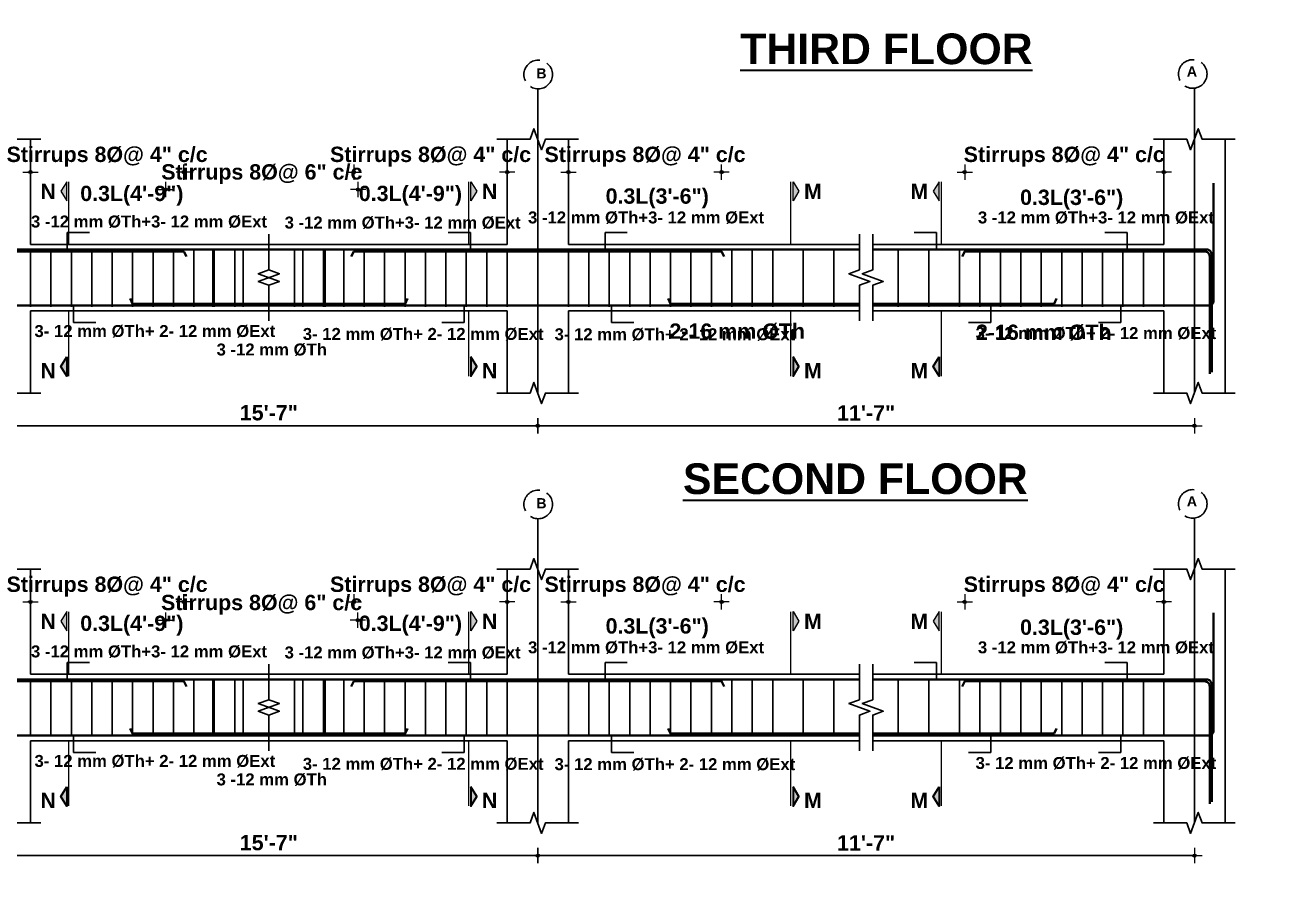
# Model space of a CAD drawing. Header units: inches. Extents: x -12071822 to 12321209, y -1222525 to 1319227.
# Drawn here: x 129386.1 to 129872.3, y 49576 to 49908.1 of the extents above; entities that cross this region are included whole.
import ezdxf
from ezdxf.enums import TextEntityAlignment as Align

# ---------------------------------------------------------------- set-up
doc = ezdxf.new("R2010")
doc.units = ezdxf.units.IN
doc.header["$MEASUREMENT"] = 0
doc.header["$PDMODE"] = 35
doc.linetypes.add('ACAD_ISO02W100', pattern=[15, 12, -3])
for name, color, linetype, lineweight in [('BAR', 5, 'Continuous', 40), ('Dimension', 130, 'Continuous', 9), ('Hatch', 9, 'Continuous', 9), ('HATCH1', 4, 'ACAD_ISO02W100', 13), ('TEXT', 255, 'Continuous', 35), ('Windows', 151, 'Continuous', 15)]:
    doc.layers.add(name, color=color, linetype=linetype, lineweight=lineweight)
doc.layers.add('STIRRUP', color=10, linetype='Continuous')
doc.styles.add('1.8 str', font='times.ttf', dxfattribs={"width": 0.8, "height": 6})
doc.styles.add('STYLE1', font='arialbd.ttf')
doc.dimstyles.new('1.4', dxfattribs={"dimscale": 0, "dimtxt": 6, "dimasz": 0.5, "dimexe": 2, "dimexo": 9, "dimgap": 2, "dimtad": 1, "dimdec": 0, "dimlfac": 0.5, "dimzin": 3, "dimdsep": 46, "dimlunit": 4, "dimtxsty": '1.8 str', "dimblk": 'DIM', "dimcen": 3, "dimdle": 3, "dimse1": 1, "dimse2": 1, "dimclrd": 256, "dimclre": 256, "dimclrt": 7, "dimadec": 1, "dimazin": 2, "dimtfac": 1, "dimtdec": 0, "dimtix": 1, "dimtofl": 0, "dimtmove": 2, "dimatfit": 3, "dimldrblk": 'ARROW', "dimfxl": 2, "dimfrac": 2, "dimtolj": 2, "dimtzin": 0, "dimarcsym": 0})

# ---------------------------------------------------------------- blocks, each defined once
blk = doc.blocks.new('DIM')
at = {"layer": 'Dimension'}
h = blk.add_hatch(color=256, dxfattribs=at)
h.paths.add_polyline_path([(0, 1.28), (0, 0), (1.28, 0, 0.414214)])
h.paths.add_polyline_path([(1.28, 0), (0, 0), (0, -1.28, 0.414214)])
h.paths.add_polyline_path([(0, 0), (-1.28, 0, 0.414214), (0, -1.28)])
h.paths.add_polyline_path([(0, 1.28, 0.414214), (-1.28, 0), (0, 0)])
for p, q in [((-6, 0), (6, 0)), ((0, 6), (0, -6))]:
    blk.add_line(p, q, dxfattribs=at)
blk.add_circle((0, 0), 1.28, dxfattribs=at)
blk = doc.blocks.new('*D2318')
at = {"layer": 'Defpoints', "color": 0, "ltscale": 10, "transparency": 16777216}
for p in [(129388.29, 49850.44), (129388.29, 49836.9), (129448.29, 49819.39)]:
    blk.add_point(p, dxfattribs=at)
at = {"layer": 'Dimension', "lineweight": -2, "ltscale": 10, "transparency": 16777216}
for p, q in [((129387.79, 49850.44), (129387.29, 49850.44)), ((129448.79, 49850.44), (129449.29, 49850.44))]:
    blk.add_line(p, q, dxfattribs=at)
at = {"layer": 'Dimension', "lineweight": -2, "ltscale": 10, "transparency": 16777216, "xscale": 0.5, "yscale": 0.5, "zscale": 0.5}
blk.add_blockref('DIM', (129388.29, 49850.44), dxfattribs=at)
at = {"layer": 'Dimension', "lineweight": -2, "ltscale": 10, "transparency": 16777216, "xscale": 0.5, "yscale": 0.5, "zscale": 0.5, "rotation": 180}
blk.add_blockref('DIM', (129448.29, 49850.44), dxfattribs=at)
at = {"layer": 'Dimension', "color": 7, "ltscale": 10, "transparency": 16777216, "insert": (129418.29, 49856.47), "char_height": 6, "attachment_point": 5, "style": 'STYLE1'}
blk.add_mtext('\\A2;Stirrups 8%%C@ 4" c/c', dxfattribs=at)
blk = doc.blocks.new('ARROW')
at = {"layer": 'Hatch'}
h = blk.add_hatch(color=256, dxfattribs=at)
h.dxf.hatch_style = 1
h.paths.add_polyline_path([(12191115.76, -1270860.08), (12191485.38, -1270660.08), (12191115.76, -1270660.08)])
for p, q in [((12191115.76, -1270860.08), (12191115.76, -1270060.08)), ((12191015.76, -1270160.08), (12196382.95, -1270160.08)), ((12191485.38, -1270660.08), (12190746.15, -1270660.08)), ((12190746.15, -1270660.08), (12191115.76, -1270860.08)), ((12191485.38, -1270660.08), (12191115.76, -1270860.08))]:
    blk.add_line(p, q, dxfattribs=at)
blk = doc.blocks.new('*D2322')
at = {"layer": 'Defpoints', "color": 0, "ltscale": 10, "transparency": 16777216}
for p in [(129754.21, 49850.44), (129832.21, 49838.46), (129754.21, 49833.9)]:
    blk.add_point(p, dxfattribs=at)
at = {"layer": 'Dimension', "lineweight": -2, "ltscale": 10, "transparency": 16777216}
for p, q in [((129753.71, 49850.44), (129753.21, 49850.44)), ((129832.71, 49850.44), (129833.21, 49850.44))]:
    blk.add_line(p, q, dxfattribs=at)
at = {"layer": 'Dimension', "lineweight": -2, "ltscale": 10, "transparency": 16777216, "xscale": 0.5, "yscale": 0.5, "zscale": 0.5}
blk.add_blockref('DIM', (129754.21, 49850.44), dxfattribs=at)
at = {"layer": 'Dimension', "lineweight": -2, "ltscale": 10, "transparency": 16777216, "xscale": 0.5, "yscale": 0.5, "zscale": 0.5, "rotation": 180}
blk.add_blockref('DIM', (129832.21, 49850.44), dxfattribs=at)
at = {"layer": 'Dimension', "color": 7, "ltscale": 10, "transparency": 16777216, "insert": (129793.21, 49856.47), "char_height": 6, "attachment_point": 5, "style": 'STYLE1'}
blk.add_mtext('\\A2;Stirrups 8%%C@ 4" c/c', dxfattribs=at)
blk = doc.blocks.new('*D2323')
at = {"layer": 'Defpoints', "color": 0, "ltscale": 10, "transparency": 16777216}
for p in [(129516.58, 49843.59), (129441.23, 49827.04), (129516.58, 49812.53)]:
    blk.add_point(p, dxfattribs=at)
at = {"layer": 'Dimension', "lineweight": -2, "ltscale": 10, "transparency": 16777216}
for p, q in [((129440.73, 49843.59), (129440.23, 49843.59)), ((129517.08, 49843.59), (129517.58, 49843.59))]:
    blk.add_line(p, q, dxfattribs=at)
at = {"layer": 'Dimension', "lineweight": -2, "ltscale": 10, "transparency": 16777216, "xscale": 0.5, "yscale": 0.5, "zscale": 0.5}
blk.add_blockref('DIM', (129441.23, 49843.59), dxfattribs=at)
at = {"layer": 'Dimension', "lineweight": -2, "ltscale": 10, "transparency": 16777216, "xscale": 0.5, "yscale": 0.5, "zscale": 0.5, "rotation": 180}
blk.add_blockref('DIM', (129516.58, 49843.59), dxfattribs=at)
at = {"layer": 'Dimension', "color": 7, "ltscale": 10, "transparency": 16777216, "insert": (129478.9, 49849.61), "char_height": 6, "attachment_point": 5, "style": 'STYLE1'}
blk.add_mtext('\\A2;Stirrups 8%%C@ 6" c/c', dxfattribs=at)
blk = doc.blocks.new('*D2324')
at = {"layer": 'Defpoints', "color": 0, "ltscale": 10, "transparency": 16777216}
for p in [(129575, 49850.44), (129575, 49836.9), (129515, 49819.39)]:
    blk.add_point(p, dxfattribs=at)
at = {"layer": 'Dimension', "lineweight": -2, "ltscale": 10, "transparency": 16777216}
for p, q in [((129514.5, 49850.44), (129514, 49850.44)), ((129575.5, 49850.44), (129576, 49850.44))]:
    blk.add_line(p, q, dxfattribs=at)
at = {"layer": 'Dimension', "lineweight": -2, "ltscale": 10, "transparency": 16777216, "xscale": 0.5, "yscale": 0.5, "zscale": 0.5}
blk.add_blockref('DIM', (129515, 49850.44), dxfattribs=at)
at = {"layer": 'Dimension', "lineweight": -2, "ltscale": 10, "transparency": 16777216, "xscale": 0.5, "yscale": 0.5, "zscale": 0.5, "rotation": 180}
blk.add_blockref('DIM', (129575, 49850.44), dxfattribs=at)
at = {"layer": 'Dimension', "color": 7, "ltscale": 10, "transparency": 16777216, "insert": (129545, 49856.47), "char_height": 6, "attachment_point": 5, "style": 'STYLE1'}
blk.add_mtext('\\A2;Stirrups 8%%C@ 4" c/c', dxfattribs=at)
blk = doc.blocks.new('*D2325')
at = {"layer": 'Defpoints', "color": 0, "ltscale": 10, "transparency": 16777216}
for p in [(129599, 49850.44), (129599, 49836.9), (129659, 49819.39)]:
    blk.add_point(p, dxfattribs=at)
at = {"layer": 'Dimension', "lineweight": -2, "ltscale": 10, "transparency": 16777216}
for p, q in [((129598.5, 49850.44), (129598, 49850.44)), ((129659.5, 49850.44), (129660, 49850.44))]:
    blk.add_line(p, q, dxfattribs=at)
at = {"layer": 'Dimension', "lineweight": -2, "ltscale": 10, "transparency": 16777216, "xscale": 0.5, "yscale": 0.5, "zscale": 0.5}
blk.add_blockref('DIM', (129599, 49850.44), dxfattribs=at)
at = {"layer": 'Dimension', "lineweight": -2, "ltscale": 10, "transparency": 16777216, "xscale": 0.5, "yscale": 0.5, "zscale": 0.5, "rotation": 180}
blk.add_blockref('DIM', (129659, 49850.44), dxfattribs=at)
at = {"layer": 'Dimension', "color": 7, "ltscale": 10, "transparency": 16777216, "insert": (129629, 49856.47), "char_height": 6, "attachment_point": 5, "style": 'STYLE1'}
blk.add_mtext('\\A2;Stirrups 8%%C@ 4" c/c', dxfattribs=at)
blk = doc.blocks.new('*D2363')
at = {"layer": 'Defpoints', "color": 0, "ltscale": 10, "transparency": 16777216}
for p in [(129388.29, 49682.15), (129388.29, 49668.61), (129448.29, 49651.09)]:
    blk.add_point(p, dxfattribs=at)
at = {"layer": 'Dimension', "lineweight": -2, "ltscale": 10, "transparency": 16777216}
for p, q in [((129387.79, 49682.15), (129387.29, 49682.15)), ((129448.79, 49682.15), (129449.29, 49682.15))]:
    blk.add_line(p, q, dxfattribs=at)
at = {"layer": 'Dimension', "lineweight": -2, "ltscale": 10, "transparency": 16777216, "xscale": 0.5, "yscale": 0.5, "zscale": 0.5}
blk.add_blockref('DIM', (129388.29, 49682.15), dxfattribs=at)
at = {"layer": 'Dimension', "lineweight": -2, "ltscale": 10, "transparency": 16777216, "xscale": 0.5, "yscale": 0.5, "zscale": 0.5, "rotation": 180}
blk.add_blockref('DIM', (129448.29, 49682.15), dxfattribs=at)
at = {"layer": 'Dimension', "color": 7, "ltscale": 10, "transparency": 16777216, "insert": (129418.29, 49688.17), "char_height": 6, "attachment_point": 5, "style": 'STYLE1'}
blk.add_mtext('\\A2;Stirrups 8%%C@ 4" c/c', dxfattribs=at)
blk = doc.blocks.new('*D2367')
at = {"layer": 'Defpoints', "color": 0, "ltscale": 10, "transparency": 16777216}
for p in [(129754.21, 49682.15), (129832.21, 49670.17), (129754.21, 49665.61)]:
    blk.add_point(p, dxfattribs=at)
at = {"layer": 'Dimension', "lineweight": -2, "ltscale": 10, "transparency": 16777216}
for p, q in [((129753.71, 49682.15), (129753.21, 49682.15)), ((129832.71, 49682.15), (129833.21, 49682.15))]:
    blk.add_line(p, q, dxfattribs=at)
at = {"layer": 'Dimension', "lineweight": -2, "ltscale": 10, "transparency": 16777216, "xscale": 0.5, "yscale": 0.5, "zscale": 0.5}
blk.add_blockref('DIM', (129754.21, 49682.15), dxfattribs=at)
at = {"layer": 'Dimension', "lineweight": -2, "ltscale": 10, "transparency": 16777216, "xscale": 0.5, "yscale": 0.5, "zscale": 0.5, "rotation": 180}
blk.add_blockref('DIM', (129832.21, 49682.15), dxfattribs=at)
at = {"layer": 'Dimension', "color": 7, "ltscale": 10, "transparency": 16777216, "insert": (129793.21, 49688.17), "char_height": 6, "attachment_point": 5, "style": 'STYLE1'}
blk.add_mtext('\\A2;Stirrups 8%%C@ 4" c/c', dxfattribs=at)
blk = doc.blocks.new('*D2368')
at = {"layer": 'Defpoints', "color": 0, "ltscale": 10, "transparency": 16777216}
for p in [(129516.48, 49675.02), (129441.13, 49658.47), (129516.48, 49643.96)]:
    blk.add_point(p, dxfattribs=at)
at = {"layer": 'Dimension', "lineweight": -2, "ltscale": 10, "transparency": 16777216}
for p, q in [((129440.63, 49675.02), (129440.13, 49675.02)), ((129516.98, 49675.02), (129517.48, 49675.02))]:
    blk.add_line(p, q, dxfattribs=at)
at = {"layer": 'Dimension', "lineweight": -2, "ltscale": 10, "transparency": 16777216, "xscale": 0.5, "yscale": 0.5, "zscale": 0.5}
blk.add_blockref('DIM', (129441.13, 49675.02), dxfattribs=at)
at = {"layer": 'Dimension', "lineweight": -2, "ltscale": 10, "transparency": 16777216, "xscale": 0.5, "yscale": 0.5, "zscale": 0.5, "rotation": 180}
blk.add_blockref('DIM', (129516.48, 49675.02), dxfattribs=at)
at = {"layer": 'Dimension', "color": 7, "ltscale": 10, "transparency": 16777216, "insert": (129478.81, 49681.04), "char_height": 6, "attachment_point": 5, "style": 'STYLE1'}
blk.add_mtext('\\A2;Stirrups 8%%C@ 6" c/c', dxfattribs=at)
blk = doc.blocks.new('*D2369')
at = {"layer": 'Defpoints', "color": 0, "ltscale": 10, "transparency": 16777216}
for p in [(129575, 49682.15), (129575, 49668.61), (129515, 49651.09)]:
    blk.add_point(p, dxfattribs=at)
at = {"layer": 'Dimension', "lineweight": -2, "ltscale": 10, "transparency": 16777216}
for p, q in [((129514.5, 49682.15), (129514, 49682.15)), ((129575.5, 49682.15), (129576, 49682.15))]:
    blk.add_line(p, q, dxfattribs=at)
at = {"layer": 'Dimension', "lineweight": -2, "ltscale": 10, "transparency": 16777216, "xscale": 0.5, "yscale": 0.5, "zscale": 0.5}
blk.add_blockref('DIM', (129515, 49682.15), dxfattribs=at)
at = {"layer": 'Dimension', "lineweight": -2, "ltscale": 10, "transparency": 16777216, "xscale": 0.5, "yscale": 0.5, "zscale": 0.5, "rotation": 180}
blk.add_blockref('DIM', (129575, 49682.15), dxfattribs=at)
at = {"layer": 'Dimension', "color": 7, "ltscale": 10, "transparency": 16777216, "insert": (129545, 49688.17), "char_height": 6, "attachment_point": 5, "style": 'STYLE1'}
blk.add_mtext('\\A2;Stirrups 8%%C@ 4" c/c', dxfattribs=at)
blk = doc.blocks.new('*D2370')
at = {"layer": 'Defpoints', "color": 0, "ltscale": 10, "transparency": 16777216}
for p in [(129599, 49682.15), (129599, 49668.61), (129659, 49651.09)]:
    blk.add_point(p, dxfattribs=at)
at = {"layer": 'Dimension', "lineweight": -2, "ltscale": 10, "transparency": 16777216}
for p, q in [((129598.5, 49682.15), (129598, 49682.15)), ((129659.5, 49682.15), (129660, 49682.15))]:
    blk.add_line(p, q, dxfattribs=at)
at = {"layer": 'Dimension', "lineweight": -2, "ltscale": 10, "transparency": 16777216, "xscale": 0.5, "yscale": 0.5, "zscale": 0.5}
blk.add_blockref('DIM', (129599, 49682.15), dxfattribs=at)
at = {"layer": 'Dimension', "lineweight": -2, "ltscale": 10, "transparency": 16777216, "xscale": 0.5, "yscale": 0.5, "zscale": 0.5, "rotation": 180}
blk.add_blockref('DIM', (129659, 49682.15), dxfattribs=at)
at = {"layer": 'Dimension', "color": 7, "ltscale": 10, "transparency": 16777216, "insert": (129629, 49688.17), "char_height": 6, "attachment_point": 5, "style": 'STYLE1'}
blk.add_mtext('\\A2;Stirrups 8%%C@ 4" c/c', dxfattribs=at)
blk = doc.blocks.new('*D2371')
at = {"layer": 'Defpoints', "color": 0, "ltscale": 10, "transparency": 16777216}
for p in [(129376.29, 49595.65), (129587, 49595.65), (129376.29, 49582.84)]:
    blk.add_point(p, dxfattribs=at)
at = {"layer": 'Dimension', "lineweight": -2, "ltscale": 10, "transparency": 16777216}
blk.add_line((129586.5, 49582.84), (129376.79, 49582.84), dxfattribs=at)
at = {"layer": 'Dimension', "lineweight": -2, "ltscale": 10, "transparency": 16777216, "xscale": 0.5, "yscale": 0.5, "zscale": 0.5, "rotation": 180}
blk.add_blockref('DIM', (129376.29, 49582.84), dxfattribs=at)
at = {"layer": 'Dimension', "lineweight": -2, "ltscale": 10, "transparency": 16777216, "xscale": 0.5, "yscale": 0.5, "zscale": 0.5}
blk.add_blockref('DIM', (129587, 49582.84), dxfattribs=at)
at = {"layer": 'Dimension', "color": 7, "ltscale": 10, "transparency": 16777216, "insert": (129481.65, 49587.9), "char_height": 6, "attachment_point": 5, "style": 'STYLE1'}
blk.add_mtext('\\A2;15\'-7"', dxfattribs=at)
blk = doc.blocks.new('*D2373')
at = {"layer": 'Defpoints', "color": 0, "ltscale": 10, "transparency": 16777216}
for p in [(129587, 49595.65), (129844.21, 49595.65), (129587, 49582.84)]:
    blk.add_point(p, dxfattribs=at)
at = {"layer": 'Dimension', "lineweight": -2, "ltscale": 10, "transparency": 16777216}
blk.add_line((129843.71, 49582.84), (129587.5, 49582.84), dxfattribs=at)
at = {"layer": 'Dimension', "lineweight": -2, "ltscale": 10, "transparency": 16777216, "xscale": 0.5, "yscale": 0.5, "zscale": 0.5, "rotation": 180}
blk.add_blockref('DIM', (129587, 49582.84), dxfattribs=at)
at = {"layer": 'Dimension', "lineweight": -2, "ltscale": 10, "transparency": 16777216, "xscale": 0.5, "yscale": 0.5, "zscale": 0.5}
blk.add_blockref('DIM', (129844.21, 49582.84), dxfattribs=at)
at = {"layer": 'Dimension', "color": 7, "ltscale": 10, "transparency": 16777216, "insert": (129715.61, 49587.85), "char_height": 6, "attachment_point": 5, "style": 'STYLE1'}
blk.add_mtext('\\A2;11\'-7"', dxfattribs=at)
blk = doc.blocks.new('*D2374')
at = {"layer": 'Defpoints', "color": 0, "ltscale": 10, "transparency": 16777216}
for p in [(129376.29, 49763.94), (129587, 49763.94), (129376.29, 49751.13)]:
    blk.add_point(p, dxfattribs=at)
at = {"layer": 'Dimension', "lineweight": -2, "ltscale": 10, "transparency": 16777216}
blk.add_line((129586.5, 49751.13), (129376.79, 49751.13), dxfattribs=at)
at = {"layer": 'Dimension', "lineweight": -2, "ltscale": 10, "transparency": 16777216, "xscale": 0.5, "yscale": 0.5, "zscale": 0.5, "rotation": 180}
blk.add_blockref('DIM', (129376.29, 49751.13), dxfattribs=at)
at = {"layer": 'Dimension', "lineweight": -2, "ltscale": 10, "transparency": 16777216, "xscale": 0.5, "yscale": 0.5, "zscale": 0.5}
blk.add_blockref('DIM', (129587, 49751.13), dxfattribs=at)
at = {"layer": 'Dimension', "color": 7, "ltscale": 10, "transparency": 16777216, "insert": (129481.65, 49756.2), "char_height": 6, "attachment_point": 5, "style": 'STYLE1'}
blk.add_mtext('\\A2;15\'-7"', dxfattribs=at)
blk = doc.blocks.new('*D2376')
at = {"layer": 'Defpoints', "color": 0, "ltscale": 10, "transparency": 16777216}
for p in [(129587, 49763.94), (129844.21, 49763.94), (129587, 49751.13)]:
    blk.add_point(p, dxfattribs=at)
at = {"layer": 'Dimension', "lineweight": -2, "ltscale": 10, "transparency": 16777216}
blk.add_line((129843.71, 49751.13), (129587.5, 49751.13), dxfattribs=at)
at = {"layer": 'Dimension', "lineweight": -2, "ltscale": 10, "transparency": 16777216, "xscale": 0.5, "yscale": 0.5, "zscale": 0.5, "rotation": 180}
blk.add_blockref('DIM', (129587, 49751.13), dxfattribs=at)
at = {"layer": 'Dimension', "lineweight": -2, "ltscale": 10, "transparency": 16777216, "xscale": 0.5, "yscale": 0.5, "zscale": 0.5}
blk.add_blockref('DIM', (129844.21, 49751.13), dxfattribs=at)
at = {"layer": 'Dimension', "color": 7, "ltscale": 10, "transparency": 16777216, "insert": (129715.61, 49756.15), "char_height": 6, "attachment_point": 5, "style": 'STYLE1'}
blk.add_mtext('\\A2;11\'-7"', dxfattribs=at)

msp = doc.modelspace()

# ---------------------------------------------------------------- hatches: boundary and pattern name
at = {"layer": 'TEXT', "ltscale": 10}
for points in [[(129402.5, 49846.68), (129402.5, 49839.18), (129400.19, 49842.93)], [(129560.8, 49846.68), (129560.8, 49839.18), (129563.11, 49842.93)], [(129686.99, 49846.68), (129686.99, 49839.18), (129689.3, 49842.93)], [(129744.23, 49846.68), (129744.23, 49839.18), (129741.92, 49842.93)], [(129402.5, 49770.54), (129402.5, 49778.05), (129400.19, 49774.29)], [(129560.8, 49770.54), (129560.8, 49778.05), (129563.11, 49774.29)], [(129686.99, 49770.54), (129686.99, 49778.05), (129689.3, 49774.29)], [(129744.23, 49770.54), (129744.23, 49778.05), (129741.92, 49774.29)], [(129402.5, 49678.39), (129402.5, 49670.89), (129400.19, 49674.64)], [(129560.8, 49678.39), (129560.8, 49670.89), (129563.11, 49674.64)], [(129686.99, 49678.39), (129686.99, 49670.89), (129689.3, 49674.64)], [(129744.23, 49678.39), (129744.23, 49670.89), (129741.92, 49674.64)], [(129402.5, 49602.25), (129402.5, 49609.75), (129400.19, 49606)], [(129560.8, 49602.25), (129560.8, 49609.75), (129563.11, 49606)], [(129686.99, 49602.25), (129686.99, 49609.75), (129689.3, 49606)], [(129744.23, 49602.25), (129744.23, 49609.75), (129741.92, 49606)]]:
    msp.add_hatch(color=256, dxfattribs=at).paths.add_polyline_path(points)

# ---------------------------------------------------------------- linework, layer by layer
for p, q in [((129587, 49863.3), (129587, 49883.25)), ((129844.21, 49863.3), (129844.21, 49883.25)), ((129587, 49863.3), (129587, 49763.94)), ((129844.21, 49863.3), (129844.21, 49763.94)), ((129587, 49763.94), (129587, 49783.9)), ((129844.21, 49763.94), (129844.21, 49783.9)), ((129587, 49695.01), (129587, 49714.96)), ((129844.21, 49695.01), (129844.21, 49714.96)), ((129587, 49695.01), (129587, 49595.65)), ((129844.21, 49695.01), (129844.21, 49595.65)), ((129587, 49595.65), (129587, 49615.6)), ((129844.21, 49595.65), (129844.21, 49615.6))]:
    msp.add_line(p, q)
at = {"ltscale": 10}
for p, q in [((129388.29, 49822.14), (129388.29, 49863.3)), ((129575, 49822.14), (129575, 49863.3)), ((129599, 49822.14), (129599, 49863.3)), ((129832.21, 49822.14), (129832.21, 49863.3)), ((129856.21, 49796.14), (129856.21, 49863.3)), ((129481.65, 49822.14), (129388.29, 49822.14)), ((129481.65, 49822.14), (129575, 49822.14)), ((129713, 49822.14), (129599, 49822.14)), ((129832.21, 49822.14), (129718.21, 49822.14)), ((129481.65, 49796.14), (129388.29, 49796.14)), ((129388.29, 49763.94), (129388.29, 49796.14)), ((129481.65, 49796.14), (129575, 49796.14)), ((129575, 49763.94), (129575, 49796.14)), ((129713, 49796.14), (129599, 49796.14)), ((129599, 49763.94), (129599, 49796.14)), ((129832.21, 49796.14), (129718.21, 49796.14)), ((129832.21, 49763.94), (129832.21, 49796.14)), ((129856.21, 49763.94), (129856.21, 49796.14)), ((129388.29, 49653.84), (129388.29, 49695.01)), ((129575, 49653.84), (129575, 49695.01)), ((129599, 49653.84), (129599, 49695.01)), ((129832.21, 49653.84), (129832.21, 49695.01)), ((129856.21, 49627.84), (129856.21, 49695.01)), ((129481.65, 49653.84), (129388.29, 49653.84)), ((129481.65, 49653.84), (129575, 49653.84)), ((129713, 49653.84), (129599, 49653.84)), ((129832.21, 49653.84), (129718.21, 49653.84)), ((129481.65, 49627.84), (129388.29, 49627.84)), ((129388.29, 49595.65), (129388.29, 49627.84)), ((129481.65, 49627.84), (129575, 49627.84)), ((129575, 49595.65), (129575, 49627.84)), ((129713, 49627.84), (129599, 49627.84)), ((129599, 49595.65), (129599, 49627.84)), ((129832.21, 49627.84), (129718.21, 49627.84)), ((129832.21, 49595.65), (129832.21, 49627.84)), ((129856.21, 49595.65), (129856.21, 49627.84))]:
    msp.add_line(p, q, dxfattribs=at)
at = {"linetype": 'Continuous', "ltscale": 10}
for points in [[(129360.29, 49863.3), (129373.29, 49863.3), (129374.79, 49859.18), (129377.79, 49867.42), (129379.29, 49863.3), (129392.29, 49863.3)], [(129603, 49863.3), (129590, 49863.3), (129588.5, 49859.18), (129585.5, 49867.42), (129584, 49863.3), (129571, 49863.3)], [(129828.21, 49863.3), (129841.21, 49863.3), (129842.71, 49859.18), (129845.71, 49867.42), (129847.21, 49863.3), (129860.21, 49863.3)], [(129481.65, 49826.14), (129481.65, 49812.14), (129477.52, 49810.64), (129485.77, 49807.64), (129481.65, 49806.14), (129481.65, 49792.14)], [(129481.65, 49826.14), (129481.65, 49812.14), (129477.52, 49810.64), (129485.77, 49807.64), (129481.65, 49806.14), (129481.65, 49792.14)], [(129481.65, 49826.14), (129481.65, 49812.14), (129485.77, 49810.64), (129477.52, 49807.64), (129481.65, 49806.14), (129481.65, 49792.14)], [(129481.65, 49826.14), (129481.65, 49812.14), (129485.77, 49810.64), (129477.52, 49807.64), (129481.65, 49806.14), (129481.65, 49792.14)], [(129713, 49826.14), (129713, 49812.14), (129708.88, 49810.64), (129717.12, 49807.64), (129713, 49806.14), (129713, 49792.14)], [(129718.21, 49826.14), (129718.21, 49812.14), (129714.09, 49810.64), (129722.34, 49807.64), (129718.21, 49806.14), (129718.21, 49792.14)], [(129360.29, 49763.94), (129373.29, 49763.94), (129374.79, 49759.82), (129377.79, 49768.07), (129379.29, 49763.94), (129392.29, 49763.94)], [(129603, 49763.94), (129590, 49763.94), (129588.5, 49759.82), (129585.5, 49768.07), (129584, 49763.94), (129571, 49763.94)], [(129828.21, 49763.94), (129841.21, 49763.94), (129842.71, 49759.82), (129845.71, 49768.07), (129847.21, 49763.94), (129860.21, 49763.94)], [(129360.29, 49695.01), (129373.29, 49695.01), (129374.79, 49690.89), (129377.79, 49699.13), (129379.29, 49695.01), (129392.29, 49695.01)], [(129603, 49695.01), (129590, 49695.01), (129588.5, 49690.89), (129585.5, 49699.13), (129584, 49695.01), (129571, 49695.01)], [(129828.21, 49695.01), (129841.21, 49695.01), (129842.71, 49690.89), (129845.71, 49699.13), (129847.21, 49695.01), (129860.21, 49695.01)], [(129481.65, 49657.84), (129481.65, 49643.84), (129477.52, 49642.34), (129485.77, 49639.34), (129481.65, 49637.84), (129481.65, 49623.84)], [(129481.65, 49657.84), (129481.65, 49643.84), (129477.52, 49642.34), (129485.77, 49639.34), (129481.65, 49637.84), (129481.65, 49623.84)], [(129481.65, 49657.84), (129481.65, 49643.84), (129485.77, 49642.34), (129477.52, 49639.34), (129481.65, 49637.84), (129481.65, 49623.84)], [(129481.65, 49657.84), (129481.65, 49643.84), (129485.77, 49642.34), (129477.52, 49639.34), (129481.65, 49637.84), (129481.65, 49623.84)], [(129713, 49657.84), (129713, 49643.84), (129708.88, 49642.34), (129717.12, 49639.34), (129713, 49637.84), (129713, 49623.84)], [(129718.21, 49657.84), (129718.21, 49643.84), (129714.09, 49642.34), (129722.34, 49639.34), (129718.21, 49637.84), (129718.21, 49623.84)], [(129360.29, 49595.65), (129373.29, 49595.65), (129374.79, 49591.53), (129377.79, 49599.77), (129379.29, 49595.65), (129392.29, 49595.65)], [(129603, 49595.65), (129590, 49595.65), (129588.5, 49591.53), (129585.5, 49599.77), (129584, 49595.65), (129571, 49595.65)], [(129828.21, 49595.65), (129841.21, 49595.65), (129842.71, 49591.53), (129845.71, 49599.77), (129847.21, 49595.65), (129860.21, 49595.65)]]:
    msp.add_lwpolyline(points, dxfattribs=at)
at = {"layer": 'BAR', "ltscale": 10}
for p, q in [((129376.29, 49820.14), (129481.65, 49820.14)), ((129587, 49820.14), (129481.65, 49820.14)), ((129587, 49820.14), (129713, 49820.14)), ((129376.29, 49798.14), (129481.65, 49798.14)), ((129587, 49798.14), (129481.65, 49798.14)), ((129587, 49798.14), (129713, 49798.14)), ((129376.29, 49651.84), (129481.65, 49651.84)), ((129587, 49651.84), (129481.65, 49651.84)), ((129587, 49651.84), (129713, 49651.84)), ((129376.29, 49629.84), (129481.65, 49629.84)), ((129587, 49629.84), (129481.65, 49629.84)), ((129587, 49629.84), (129713, 49629.84))]:
    msp.add_line(p, q, dxfattribs=at)
for points in [[(129832.21, 49798.14), (129849.7, 49798.14, 0.414214), (129851.71, 49800.15), (129851.71, 49846.14)], [(129850.96, 49772.14), (129850.96, 49818.12, 0.414214), (129848.95, 49820.14), (129832.21, 49820.14)], [(129850.21, 49771.39), (129850.21, 49817.37, 0.414214), (129848.2, 49819.39), (129832.21, 49819.39)], [(129832.21, 49629.84), (129849.7, 49629.84, 0.414214), (129851.71, 49631.86), (129851.71, 49677.84)], [(129850.96, 49603.84), (129850.96, 49649.83, 0.414214), (129848.95, 49651.84), (129832.21, 49651.84)], [(129850.21, 49603.09), (129850.21, 49649.08, 0.414214), (129848.2, 49651.09), (129832.21, 49651.09)]]:
    msp.add_lwpolyline(points, format="xyb", dxfattribs=at)
for points in [[(129844.21, 49820.14), (129718.21, 49820.14)], [(129449.34, 49817.39), (129448.29, 49819.39), (129376.29, 49819.39)], [(129513.95, 49817.39), (129515, 49819.39), (129587, 49819.39)], [(129660.04, 49817.39), (129659, 49819.39), (129587, 49819.39)], [(129844.21, 49819.39), (129754.21, 49819.39), (129753.26, 49817.39)], [(129427.34, 49800.89), (129428.29, 49798.89), (129481.65, 49798.89)], [(129535.95, 49800.89), (129535, 49798.89), (129481.65, 49798.89)], [(129638.04, 49800.89), (129639, 49798.89), (129713, 49798.89)], [(129790.17, 49800.89), (129789.21, 49798.89), (129718.21, 49798.89)], [(129718.21, 49798.14), (129844.21, 49798.14)], [(129449.34, 49649.09), (129448.29, 49651.09), (129376.29, 49651.09)], [(129513.95, 49649.09), (129515, 49651.09), (129587, 49651.09)], [(129660.04, 49649.09), (129659, 49651.09), (129587, 49651.09)], [(129844.21, 49651.84), (129718.21, 49651.84)], [(129844.21, 49651.09), (129754.21, 49651.09), (129753.26, 49649.09)], [(129427.34, 49632.59), (129428.29, 49630.59), (129481.65, 49630.59)], [(129535.95, 49632.59), (129535, 49630.59), (129481.65, 49630.59)], [(129638.04, 49632.59), (129639, 49630.59), (129713, 49630.59)], [(129790.17, 49632.59), (129789.21, 49630.59), (129718.21, 49630.59)], [(129718.21, 49629.84), (129844.21, 49629.84)]]:
    msp.add_lwpolyline(points, dxfattribs=at)
at = {"layer": 'Dimension', "ltscale": 10}
for p, q in [((129403.35, 49822.14), (129403.35, 49846.63)), ((129559.94, 49822.14), (129559.94, 49846.63)), ((129686.13, 49822.14), (129686.13, 49846.63)), ((129745.08, 49822.14), (129745.08, 49846.63)), ((129403.35, 49770.59), (129403.35, 49796.14)), ((129559.94, 49770.59), (129559.94, 49796.14)), ((129686.13, 49770.59), (129686.13, 49796.14)), ((129745.08, 49770.59), (129745.08, 49796.14)), ((129403.35, 49653.84), (129403.35, 49678.34)), ((129559.94, 49653.84), (129559.94, 49678.34)), ((129686.13, 49653.84), (129686.13, 49678.34)), ((129745.08, 49653.84), (129745.08, 49678.34)), ((129403.35, 49602.3), (129403.35, 49627.84)), ((129559.94, 49602.3), (129559.94, 49627.84)), ((129686.13, 49602.3), (129686.13, 49627.84)), ((129745.08, 49602.3), (129745.08, 49627.84))]:
    msp.add_line(p, q, dxfattribs=at)
for points in [[(129402.5, 49839.18), (129402.5, 49846.68), (129400.19, 49842.93), (129402.5, 49839.18)], [(129560.8, 49839.18), (129560.8, 49846.68), (129563.11, 49842.93), (129560.8, 49839.18)], [(129686.99, 49839.18), (129686.99, 49846.68), (129689.3, 49842.93), (129686.99, 49839.18)], [(129744.23, 49839.18), (129744.23, 49846.68), (129741.92, 49842.93), (129744.23, 49839.18)], [(129402.5, 49670.89), (129402.5, 49678.39), (129400.19, 49674.64), (129402.5, 49670.89)], [(129560.8, 49670.89), (129560.8, 49678.39), (129563.11, 49674.64), (129560.8, 49670.89)], [(129686.99, 49670.89), (129686.99, 49678.39), (129689.3, 49674.64), (129686.99, 49670.89)], [(129744.23, 49670.89), (129744.23, 49678.39), (129741.92, 49674.64), (129744.23, 49670.89)]]:
    msp.add_lwpolyline(points, dxfattribs=at)
at = {"layer": 'HATCH1', "lineweight": 25}
for centre in [(129587.16, 49888.63), (129843.53, 49888.83), (129587.16, 49720.34), (129843.53, 49720.53)]:
    msp.add_circle(centre, 5.6, dxfattribs=at)
at = {"layer": 'STIRRUP'}
for p, q in [((129388.29, 49820.54), (129388.29, 49797.74)), ((129396.29, 49820.54), (129396.29, 49797.74)), ((129404.29, 49820.54), (129404.29, 49797.74)), ((129412.29, 49820.54), (129412.29, 49797.74)), ((129420.29, 49820.54), (129420.29, 49797.74)), ((129428.29, 49820.54), (129428.29, 49797.74)), ((129436.29, 49820.54), (129436.29, 49797.74)), ((129444.29, 49820.54), (129444.29, 49797.74)), ((129452.29, 49820.54), (129452.29, 49797.74)), ((129459.65, 49820.54), (129459.65, 49797.74)), ((129460.29, 49820.54), (129460.29, 49797.74)), ((129468.29, 49820.54), (129468.29, 49797.74)), ((129471.65, 49820.54), (129471.65, 49797.74)), ((129491.65, 49820.54), (129491.65, 49797.74)), ((129495, 49820.54), (129495, 49797.74)), ((129503, 49820.54), (129503, 49797.74)), ((129503.65, 49820.54), (129503.65, 49797.74)), ((129511, 49820.54), (129511, 49797.74)), ((129519, 49820.54), (129519, 49797.74)), ((129527, 49820.54), (129527, 49797.74)), ((129535, 49820.54), (129535, 49797.74)), ((129543, 49820.54), (129543, 49797.74)), ((129551, 49820.54), (129551, 49797.74)), ((129559, 49820.54), (129559, 49797.74)), ((129567, 49820.54), (129567, 49797.74)), ((129575, 49820.54), (129575, 49797.74)), ((129599, 49820.54), (129599, 49797.74)), ((129607, 49820.54), (129607, 49797.74)), ((129615, 49820.54), (129615, 49797.74)), ((129623, 49820.54), (129623, 49797.74)), ((129631, 49820.54), (129631, 49797.74)), ((129639, 49820.54), (129639, 49797.74)), ((129647, 49820.54), (129647, 49797.74)), ((129655, 49820.54), (129655, 49797.74)), ((129663, 49820.54), (129663, 49797.74)), ((129671, 49820.54), (129671, 49797.74)), ((129679, 49820.54), (129679, 49797.74)), ((129691, 49820.54), (129691, 49797.74)), ((129703, 49820.54), (129703, 49797.74)), ((129728.21, 49820.54), (129728.21, 49797.74)), ((129740.21, 49820.54), (129740.21, 49797.74)), ((129752.21, 49820.54), (129752.21, 49797.74)), ((129760.21, 49820.54), (129760.21, 49797.74)), ((129768.21, 49820.54), (129768.21, 49797.74)), ((129776.21, 49820.54), (129776.21, 49797.74)), ((129784.21, 49820.54), (129784.21, 49797.74)), ((129792.21, 49820.54), (129792.21, 49797.74)), ((129800.21, 49820.54), (129800.21, 49797.74)), ((129808.21, 49820.54), (129808.21, 49797.74)), ((129816.21, 49820.54), (129816.21, 49797.74)), ((129824.21, 49820.54), (129824.21, 49797.74)), ((129832.21, 49820.54), (129832.21, 49797.74)), ((129388.29, 49652.24), (129388.29, 49629.44)), ((129396.29, 49652.24), (129396.29, 49629.44)), ((129404.29, 49652.24), (129404.29, 49629.44)), ((129412.29, 49652.24), (129412.29, 49629.44)), ((129420.29, 49652.24), (129420.29, 49629.44)), ((129428.29, 49652.24), (129428.29, 49629.44)), ((129436.29, 49652.24), (129436.29, 49629.44)), ((129444.29, 49652.24), (129444.29, 49629.44)), ((129452.29, 49652.24), (129452.29, 49629.44)), ((129459.65, 49652.24), (129459.65, 49629.44)), ((129460.29, 49652.24), (129460.29, 49629.44)), ((129468.29, 49652.24), (129468.29, 49629.44)), ((129471.65, 49652.24), (129471.65, 49629.44)), ((129491.65, 49652.24), (129491.65, 49629.44)), ((129495, 49652.24), (129495, 49629.44)), ((129503, 49652.24), (129503, 49629.44)), ((129503.65, 49652.24), (129503.65, 49629.44)), ((129511, 49652.24), (129511, 49629.44)), ((129519, 49652.24), (129519, 49629.44)), ((129527, 49652.24), (129527, 49629.44)), ((129535, 49652.24), (129535, 49629.44)), ((129543, 49652.24), (129543, 49629.44)), ((129551, 49652.24), (129551, 49629.44)), ((129559, 49652.24), (129559, 49629.44)), ((129567, 49652.24), (129567, 49629.44)), ((129575, 49652.24), (129575, 49629.44)), ((129599, 49652.24), (129599, 49629.44)), ((129607, 49652.24), (129607, 49629.44)), ((129615, 49652.24), (129615, 49629.44)), ((129623, 49652.24), (129623, 49629.44)), ((129631, 49652.24), (129631, 49629.44)), ((129639, 49652.24), (129639, 49629.44)), ((129647, 49652.24), (129647, 49629.44)), ((129655, 49652.24), (129655, 49629.44)), ((129663, 49652.24), (129663, 49629.44)), ((129671, 49652.24), (129671, 49629.44)), ((129679, 49652.24), (129679, 49629.44)), ((129691, 49652.24), (129691, 49629.44)), ((129703, 49652.24), (129703, 49629.44)), ((129728.21, 49652.24), (129728.21, 49629.44)), ((129740.21, 49652.24), (129740.21, 49629.44)), ((129752.21, 49652.24), (129752.21, 49629.44)), ((129760.21, 49652.24), (129760.21, 49629.44)), ((129768.21, 49652.24), (129768.21, 49629.44)), ((129776.21, 49652.24), (129776.21, 49629.44)), ((129784.21, 49652.24), (129784.21, 49629.44)), ((129792.21, 49652.24), (129792.21, 49629.44)), ((129800.21, 49652.24), (129800.21, 49629.44)), ((129808.21, 49652.24), (129808.21, 49629.44)), ((129816.21, 49652.24), (129816.21, 49629.44)), ((129824.21, 49652.24), (129824.21, 49629.44)), ((129832.21, 49652.24), (129832.21, 49629.44))]:
    msp.add_line(p, q, dxfattribs=at)
at = {"layer": 'TEXT', "ltscale": 10}
for points in [[(129402.5, 49778.05), (129402.5, 49770.54), (129400.19, 49774.29), (129402.5, 49778.05)], [(129560.8, 49778.05), (129560.8, 49770.54), (129563.11, 49774.29), (129560.8, 49778.05)], [(129686.99, 49778.05), (129686.99, 49770.54), (129689.3, 49774.29), (129686.99, 49778.05)], [(129744.23, 49778.05), (129744.23, 49770.54), (129741.92, 49774.29), (129744.23, 49778.05)], [(129402.5, 49609.75), (129402.5, 49602.25), (129400.19, 49606), (129402.5, 49609.75)], [(129560.8, 49609.75), (129560.8, 49602.25), (129563.11, 49606), (129560.8, 49609.75)], [(129686.99, 49609.75), (129686.99, 49602.25), (129689.3, 49606), (129686.99, 49609.75)], [(129744.23, 49609.75), (129744.23, 49602.25), (129741.92, 49606), (129744.23, 49609.75)]]:
    msp.add_lwpolyline(points, dxfattribs=at)
at = {"layer": 'Windows'}
msp.add_circle((127888.68, 49173.51), 6257.09, dxfattribs=at)

# ---------------------------------------------------------------- texts
at = {"layer": 'HATCH1', "lineweight": 25, "style": 'STYLE1'}
for s, p in [('B', (129586.39, 49887.08)), ('A', (129841.21, 49887.84)), ('B', (129586.39, 49718.79)), ('A', (129841.21, 49719.55))]:
    msp.add_text(s, height=4, dxfattribs=at).set_placement(p)
at = {"layer": 'TEXT', "style": 'STYLE1'}
for s, p in [('%%UTHIRD FLOOR', (129723.56, 49898.68)), ('%%USECOND FLOOR', (129711.38, 49730.39))]:
    msp.add_text(s, height=12, dxfattribs=at).set_placement(p, align=Align.MIDDLE_CENTER)
at = {"layer": 'TEXT', "ltscale": 10, "style": 'STYLE1'}
for s, height, p in [('N', 6, (129392.19, 49839.84)), ('N', 6, (129565.1, 49839.84)), ('M', 6, (129691.29, 49839.84)), ('M', 6, (129732.95, 49839.84)), ('3 -12 mm %%CTh+3- 12 mm %%CExt', 4.68, (129583.18, 49830.34)), ('3 -12 mm %%CTh+3- 12 mm %%CExt', 4.68, (129759.4, 49830.34)), ('3 -12 mm %%CTh+3- 12 mm %%CExt', 4.68, (129388.48, 49828.74)), ('3 -12 mm %%CTh+3- 12 mm %%CExt', 4.68, (129487.83, 49828.34)), ('2-16 mm %%CTh ', 6, (129638.56, 49785.17)), ('2-16 mm %%CTh ', 6, (129758.64, 49784.72)), ('3- 12 mm %%CTh+ 2- 12 mm %%CExt', 4.68, (129389.86, 49785.87)), ('3- 12 mm %%CTh+ 2- 12 mm %%CExt', 4.68, (129494.95, 49784.73)), ('3- 12 mm %%CTh+ 2- 12 mm %%CExt', 4.68, (129593.57, 49784.6)), ('3- 12 mm %%CTh+ 2- 12 mm %%CExt', 4.68, (129758.49, 49785.07)), ('3 -12 mm %%CTh ', 4.68, (129461.18, 49778.64)), ('N', 6, (129392.19, 49769.72)), ('N', 6, (129565.1, 49769.72)), ('M', 6, (129691.29, 49769.72)), ('M', 6, (129732.95, 49769.72)), ('N', 6, (129392.19, 49671.55)), ('N', 6, (129565.1, 49671.55)), ('M', 6, (129691.29, 49671.55)), ('M', 6, (129732.95, 49671.55)), ('3 -12 mm %%CTh+3- 12 mm %%CExt', 4.68, (129388.48, 49660.45)), ('3 -12 mm %%CTh+3- 12 mm %%CExt', 4.68, (129487.83, 49660.05)), ('3 -12 mm %%CTh+3- 12 mm %%CExt', 4.68, (129583.18, 49662.05)), ('3 -12 mm %%CTh+3- 12 mm %%CExt', 4.68, (129759.4, 49662.05)), ('3- 12 mm %%CTh+ 2- 12 mm %%CExt', 4.68, (129389.86, 49617.58)), ('3- 12 mm %%CTh+ 2- 12 mm %%CExt', 4.68, (129494.95, 49616.44)), ('3- 12 mm %%CTh+ 2- 12 mm %%CExt', 4.68, (129593.57, 49616.31)), ('3- 12 mm %%CTh+ 2- 12 mm %%CExt', 4.68, (129758.49, 49616.77)), ('3 -12 mm %%CTh ', 4.68, (129461.18, 49610.35)), ('N', 6, (129392.19, 49601.43)), ('N', 6, (129565.1, 49601.43)), ('M', 6, (129691.29, 49601.43)), ('M', 6, (129732.95, 49601.43))]:
    msp.add_text(s, height=height, dxfattribs=at).set_placement(p)
at = {"layer": 'TEXT', "style": 'STYLE1'}
for s, p in [('0.3L(4\'-9")', (129407.77, 49839.08)), ('0.3L(4\'-9")', (129516.89, 49839.08)), ('0.3L(3\'-6")', (129613.56, 49838.05)), ('0.3L(3\'-6")', (129775.9, 49837.56)), ('0.3L(4\'-9")', (129407.77, 49670.79)), ('0.3L(4\'-9")', (129516.89, 49670.79)), ('0.3L(3\'-6")', (129613.56, 49669.76)), ('0.3L(3\'-6")', (129775.9, 49669.26))]:
    msp.add_text(s, height=6, dxfattribs=at).set_placement(p)

# ---------------------------------------------------------------- dimensions: what is measured, and where the dimension line sits
at = {"layer": 'Dimension', "ltscale": 10}
for base, p1, p2, text, picture, middle in [((129388.29, 49850.44), (129448.29, 49819.39), (129388.29, 49836.9), 'Stirrups 8%%C@ 4" c/c', '*D2318', (129418.29, 49856.47)), ((129599, 49850.44), (129659, 49819.39), (129599, 49836.9), 'Stirrups 8%%C@ 4" c/c', '*D2325', (129629, 49856.47)), ((129754.21, 49850.44), (129832.21, 49838.46), (129754.21, 49833.9), 'Stirrups 8%%C@ 4" c/c', '*D2322', (129793.21, 49856.47)), ((129376.29, 49751.13), (129587, 49763.94), (129376.29, 49763.94), '15\'-7"', '*D2374', (129481.65, 49756.2)), ((129587, 49751.13), (129844.21, 49763.94), (129587, 49763.94), '11\'-7"', '*D2376', (129715.61, 49756.15)), ((129388.29, 49682.15), (129448.29, 49651.09), (129388.29, 49668.61), 'Stirrups 8%%C@ 4" c/c', '*D2363', (129418.29, 49688.17)), ((129599, 49682.15), (129659, 49651.09), (129599, 49668.61), 'Stirrups 8%%C@ 4" c/c', '*D2370', (129629, 49688.17)), ((129754.21, 49682.15), (129832.21, 49670.17), (129754.21, 49665.61), 'Stirrups 8%%C@ 4" c/c', '*D2367', (129793.21, 49688.17)), ((129376.29, 49582.84), (129587, 49595.65), (129376.29, 49595.65), '15\'-7"', '*D2371', (129481.65, 49587.9)), ((129587, 49582.84), (129844.21, 49595.65), (129587, 49595.65), '11\'-7"', '*D2373', (129715.61, 49587.85))]:
    dim = msp.add_linear_dim(base=base, p1=p1, p2=p2, angle=180, text=text, dimstyle='1.4', override={"dimscale": 1, "dimtxsty": 'STYLE1'}, dxfattribs=at)
    dim.commit()
    dim.dimension.update_dxf_attribs({"geometry": picture, "text_midpoint": middle})
for base, p1, p2, text, picture, middle in [((129575, 49850.44), (129515, 49819.39), (129575, 49836.9), 'Stirrups 8%%C@ 4" c/c', '*D2324', (129545, 49856.47)), ((129516.58, 49843.59), (129441.23, 49827.04), (129516.58, 49812.53), 'Stirrups 8%%C@ 6" c/c', '*D2323', (129478.9, 49849.61)), ((129575, 49682.15), (129515, 49651.09), (129575, 49668.61), 'Stirrups 8%%C@ 4" c/c', '*D2369', (129545, 49688.17)), ((129516.48, 49675.02), (129441.13, 49658.47), (129516.48, 49643.96), 'Stirrups 8%%C@ 6" c/c', '*D2368', (129478.81, 49681.04))]:
    dim = msp.add_linear_dim(base=base, p1=p1, p2=p2, text=text, dimstyle='1.4', override={"dimscale": 1, "dimtxsty": 'STYLE1'}, dxfattribs=at)
    dim.commit()
    dim.dimension.update_dxf_attribs({"geometry": picture, "text_midpoint": middle})

# ---------------------------------------------------------------- leaders
for points in [[(129402.65, 49820.54), (129402.65, 49826.74), (129411.37, 49826.74)], [(129560.64, 49820.54), (129560.64, 49826.74), (129551.92, 49826.74)], [(129613.35, 49820.54), (129613.35, 49826.74), (129622.07, 49826.74)], [(129743.18, 49820.54), (129743.18, 49826.74), (129734.46, 49826.74)], [(129817.86, 49820.54), (129817.86, 49826.74), (129809.14, 49826.74)], [(129405.13, 49797.74), (129405.13, 49791.53), (129413.85, 49791.53)], [(129558.16, 49797.74), (129558.16, 49791.53), (129549.44, 49791.53)], [(129615.84, 49797.74), (129615.84, 49791.53), (129624.56, 49791.53)], [(129764.45, 49797.74), (129764.45, 49791.53), (129755.73, 49791.53)], [(129815.38, 49797.74), (129815.38, 49791.53), (129806.66, 49791.53)], [(129402.65, 49652.24), (129402.65, 49658.45), (129411.37, 49658.45)], [(129560.64, 49652.24), (129560.64, 49658.45), (129551.92, 49658.45)], [(129613.35, 49652.24), (129613.35, 49658.45), (129622.07, 49658.45)], [(129743.18, 49652.24), (129743.18, 49658.45), (129734.46, 49658.45)], [(129817.86, 49652.24), (129817.86, 49658.45), (129809.14, 49658.45)], [(129405.13, 49629.44), (129405.13, 49623.23), (129413.85, 49623.23)], [(129558.16, 49629.44), (129558.16, 49623.23), (129549.44, 49623.23)], [(129615.84, 49629.44), (129615.84, 49623.23), (129624.56, 49623.23)], [(129764.45, 49629.44), (129764.45, 49623.23), (129755.73, 49623.23)], [(129815.38, 49629.44), (129815.38, 49623.23), (129806.66, 49623.23)]]:
    msp.add_leader(points, dimstyle='1.4', override={"dimscale": 1, "dimtxsty": 'STYLE1'}, dxfattribs=at)

doc.saveas('drawing.dxf')
